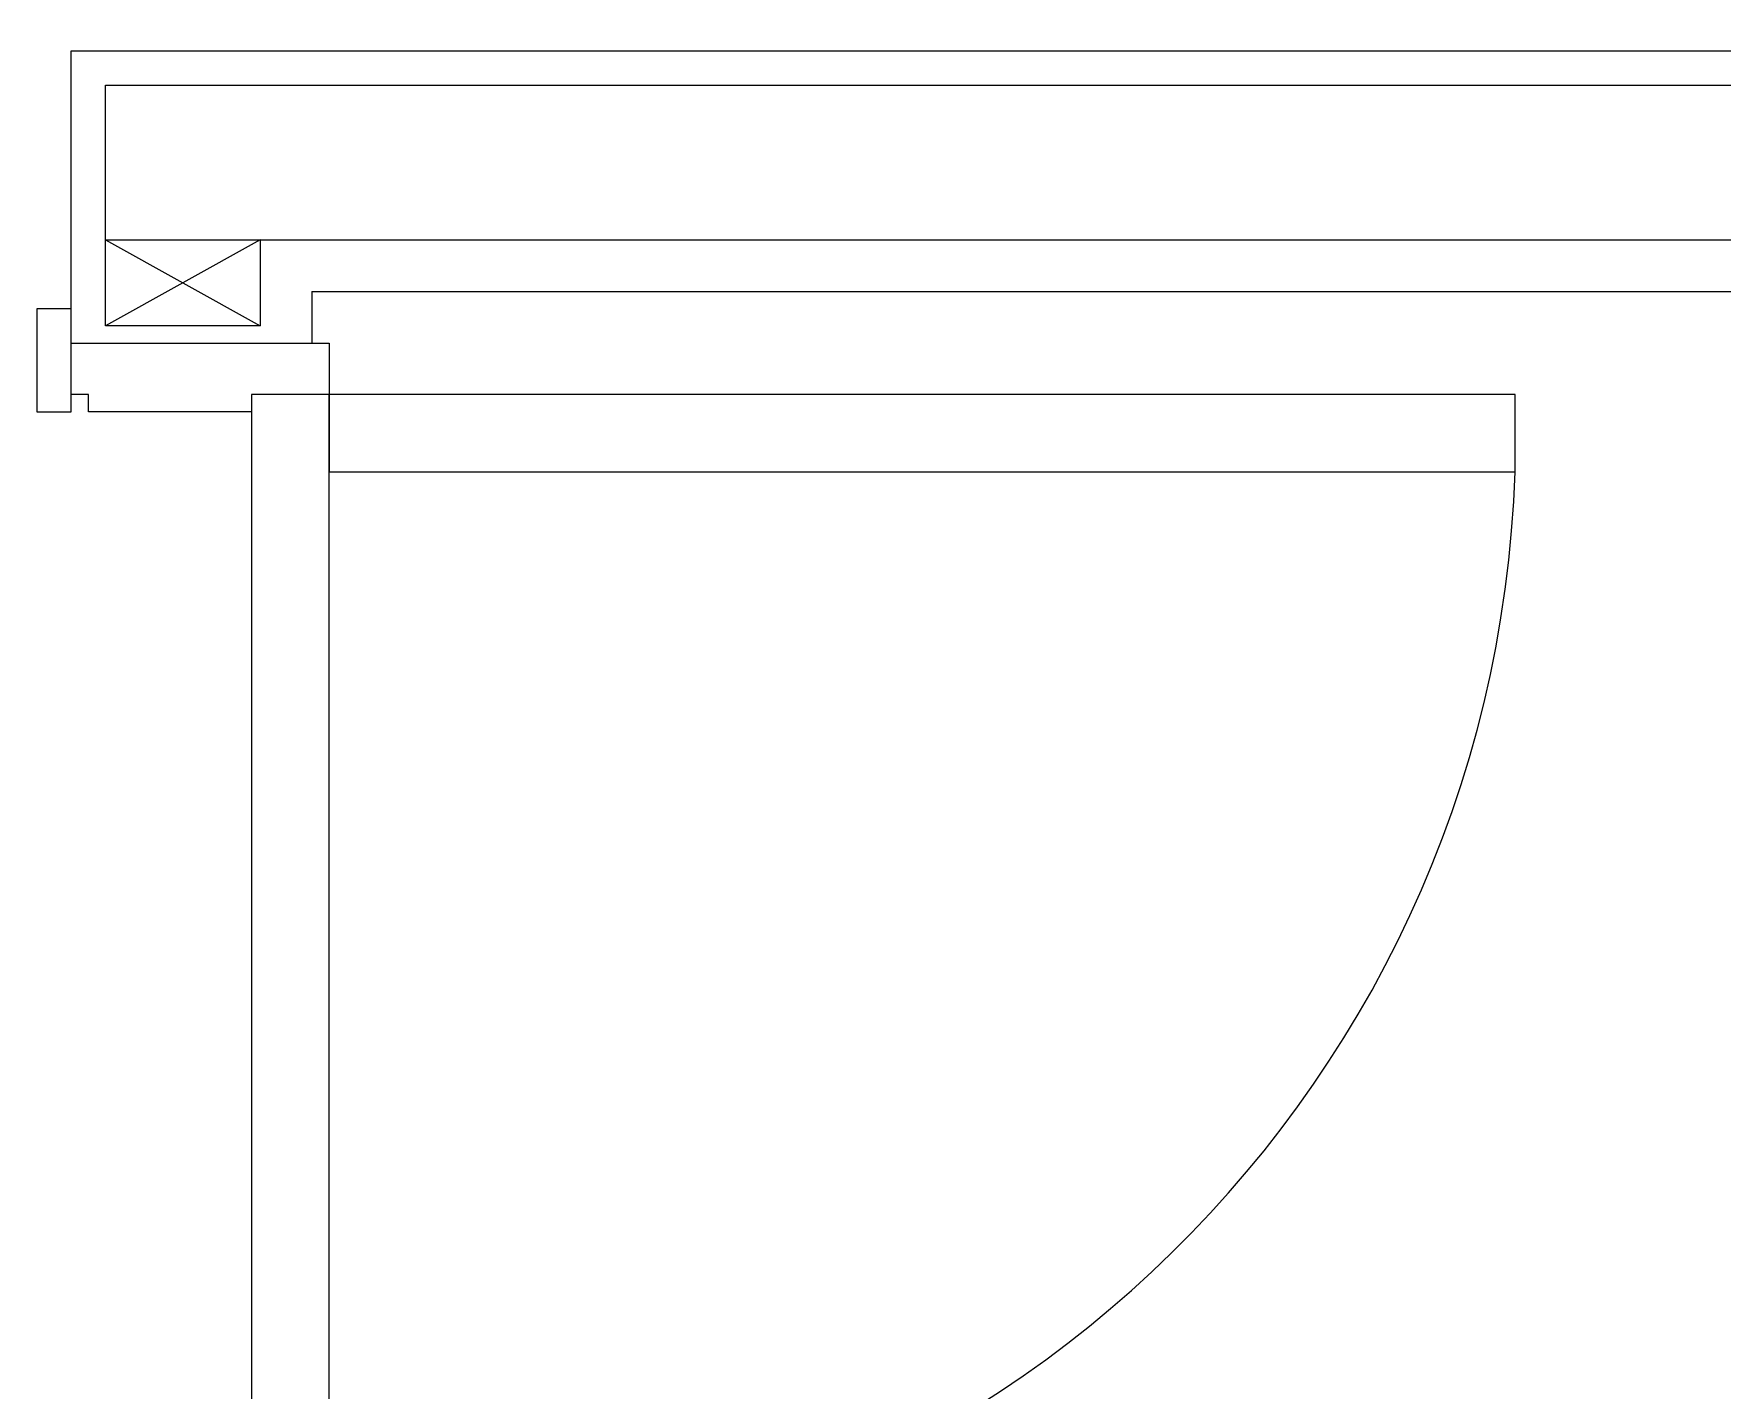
# Model space of a CAD drawing. Header units: millimetres. Extents: x 238075 to 303070, y -258150 to -205841.
# Drawn here: x 253221 to 254203, y -228401 to -227611 of the extents above; entities that cross this region are included whole.
import ezdxf

# ---------------------------------------------------------------- set-up
doc = ezdxf.new("R2010")
doc.units = ezdxf.units.MM
doc.header["$LTSCALE"] = 200
doc.layers.add('L4', color=4, linetype='Continuous')
doc.layers.add('아파트', color=253, linetype='Continuous')

msp = doc.modelspace()

# ---------------------------------------------------------------- linework, layer by layer
at = {"layer": 'L4'}
for p, q in [((253242.64, -227621.22), (255042.64, -227621.22)), ((253242.64, -227771.22), (253242.64, -227621.22)), ((253262.64, -227641.22), (254982.64, -227641.22)), ((253262.64, -227731.22), (253262.64, -227641.22)), ((253262.64, -227731.22), (253352.64, -227781.22)), ((253352.64, -227731.22), (253262.64, -227781.22)), ((253262.64, -227731.22), (254982.64, -227731.22)), ((253262.64, -227781.22), (253262.64, -227731.22)), ((253262.64, -227731.22), (253352.64, -227731.22)), ((253352.64, -227731.22), (253352.64, -227781.22)), ((253382.64, -227761.22), (253382.64, -227791.22)), ((253382.64, -227761.22), (254952.64, -227761.22)), ((253222.64, -227771.22), (253222.64, -227831.22)), ((253242.64, -227771.22), (253222.64, -227771.22)), ((253242.64, -227831.22), (253242.64, -227771.22)), ((253352.64, -227781.22), (253262.64, -227781.22)), ((253242.64, -227791.22), (253392.64, -227791.22)), ((253242.64, -227821.22), (253242.64, -227791.22)), ((253392.64, -227791.22), (253392.64, -227821.22)), ((253252.64, -227821.22), (253242.64, -227821.22)), ((253252.64, -227831.22), (253252.64, -227821.22)), ((253392.64, -227821.22), (253347.64, -227821.22)), ((253347.64, -227821.22), (253347.64, -227831.22)), ((253347.64, -227821.22), (253347.64, -228511.22)), ((253392.64, -227821.22), (253347.64, -227821.22)), ((254082.64, -227821.22), (253392.64, -227821.22)), ((253392.64, -227821.22), (253392.64, -227866.22)), ((253392.64, -228511.22), (253392.64, -227821.22)), ((254082.64, -227866.22), (254082.64, -227821.22)), ((253222.64, -227831.22), (253242.64, -227831.22)), ((253347.64, -227831.22), (253252.64, -227831.22)), ((253392.64, -227866.22), (254082.64, -227866.22))]:
    msp.add_line(p, q, dxfattribs=at)
msp.add_arc((253415.14, -227843.72), 667.88, 268.06941, 358.06941, dxfattribs=at)
at = {"layer": '아파트'}
msp.add_circle((263075.37, -230841.08, 54985.43), 25000, dxfattribs=at)

doc.saveas('drawing.dxf')
